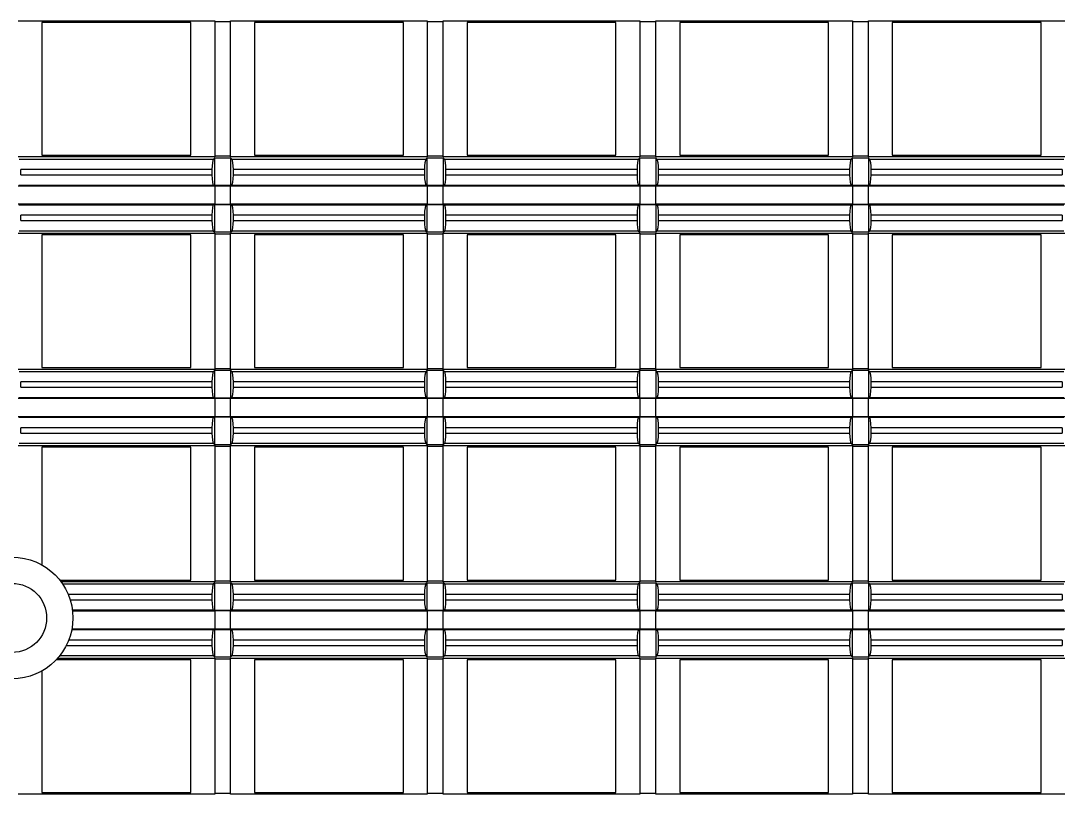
# Model space of a CAD drawing. Header units: inches. Extents: x 0 to 653, y 0 to 346.
# Drawn here: x 92.12 to 111.72, y 280.1 to 294.66 of the extents above; entities that cross this region are included whole.
import ezdxf

# ---------------------------------------------------------------- set-up
doc = ezdxf.new("R2010")
doc.units = ezdxf.units.IN
doc.header["$LTSCALE"] = 35.925693
doc.header["$MEASUREMENT"] = 0
doc.layers.get('0').update_dxf_attribs({"linetype": 'CONTINUOUS'})
doc.layers.add('2', color=7, linetype='CONTINUOUS')
doc.layers.add('71', color=7, linetype='CONTINUOUS')

msp = doc.modelspace()

# ---------------------------------------------------------------- linework, layer by layer
at = {"color": 3, "linetype": 'Continuous'}
msp.add_circle((91.96, 283.418), 0.65, dxfattribs=at)
at = {"layer": '2', "color": 132, "linetype": 'Continuous', "true_color": 0x00cccc}
for p, q in [((92.072, 294.662), (95.772, 294.662)), ((92.522, 294.63), (92.522, 292.131)), ((95.322, 294.63), (92.522, 294.63)), ((95.322, 292.131), (95.322, 294.63)), ((95.772, 294.662), (95.772, 292.099)), ((96.072, 294.644), (95.772, 294.644)), ((96.072, 292.099), (96.072, 294.662)), ((96.072, 294.662), (99.772, 294.662)), ((96.522, 294.63), (96.522, 292.131)), ((99.322, 294.63), (96.522, 294.63)), ((99.322, 292.131), (99.322, 294.63)), ((99.772, 294.662), (99.772, 292.099)), ((100.072, 294.644), (99.772, 294.644)), ((100.072, 292.099), (100.072, 294.662)), ((100.072, 294.662), (103.772, 294.662)), ((100.522, 294.63), (100.522, 292.131)), ((103.322, 294.63), (100.522, 294.63)), ((103.322, 292.131), (103.322, 294.63)), ((103.772, 294.662), (103.772, 292.099)), ((104.072, 294.644), (103.772, 294.644)), ((104.072, 292.099), (104.072, 294.662)), ((104.072, 294.662), (107.772, 294.662)), ((104.522, 294.63), (104.522, 292.131)), ((107.322, 294.63), (104.522, 294.63)), ((107.322, 292.131), (107.322, 294.63)), ((107.772, 294.662), (107.772, 292.099)), ((108.072, 294.644), (107.772, 294.644)), ((108.072, 292.099), (108.072, 294.662)), ((108.072, 294.662), (111.772, 294.662)), ((108.522, 294.63), (108.522, 292.131)), ((111.322, 294.63), (108.522, 294.63)), ((111.322, 292.131), (111.322, 294.63)), ((95.772, 292.099), (92.072, 292.099)), ((92.095, 292.058), (95.749, 292.058)), ((92.522, 292.131), (95.322, 292.131)), ((95.772, 292.082), (95.749, 292.058)), ((95.772, 292.117), (96.072, 292.117)), ((95.772, 291.558), (95.772, 292.082)), ((95.772, 292.082), (96.072, 292.082)), ((99.772, 292.099), (96.072, 292.099)), ((96.072, 292.082), (96.072, 291.558)), ((96.095, 292.058), (96.072, 292.082)), ((96.095, 292.058), (99.748, 292.058)), ((96.522, 292.131), (99.322, 292.131)), ((99.772, 292.082), (99.748, 292.058)), ((99.772, 292.117), (100.072, 292.117)), ((99.772, 291.558), (99.772, 292.082)), ((99.772, 292.082), (100.072, 292.082)), ((103.772, 292.099), (100.072, 292.099)), ((100.072, 292.082), (100.072, 291.558)), ((100.095, 292.058), (100.072, 292.082)), ((100.095, 292.058), (103.748, 292.058)), ((100.522, 292.131), (103.322, 292.131)), ((103.772, 292.082), (103.748, 292.058)), ((103.772, 292.117), (104.072, 292.117)), ((103.772, 291.558), (103.772, 292.082)), ((103.772, 292.082), (104.072, 292.082)), ((107.772, 292.099), (104.072, 292.099)), ((104.072, 292.082), (104.072, 291.558)), ((104.095, 292.058), (104.072, 292.082)), ((104.095, 292.058), (107.748, 292.058)), ((104.522, 292.131), (107.322, 292.131)), ((107.772, 292.082), (107.748, 292.058)), ((107.772, 292.117), (108.072, 292.117)), ((107.772, 291.558), (107.772, 292.082)), ((107.772, 292.082), (108.072, 292.082)), ((111.772, 292.099), (108.072, 292.099)), ((108.072, 292.082), (108.072, 291.558)), ((108.095, 292.058), (108.072, 292.082)), ((108.095, 292.058), (111.748, 292.058)), ((108.522, 292.131), (111.322, 292.131)), ((92.124, 291.762), (92.124, 291.861)), ((95.719, 291.861), (92.124, 291.861)), ((95.719, 291.861), (95.719, 291.762)), ((96.124, 291.762), (96.124, 291.861)), ((99.719, 291.861), (96.124, 291.861)), ((99.719, 291.861), (99.719, 291.762)), ((100.124, 291.762), (100.124, 291.861)), ((103.719, 291.861), (100.124, 291.861)), ((103.719, 291.861), (103.719, 291.762)), ((104.124, 291.762), (104.124, 291.861)), ((107.719, 291.861), (104.124, 291.861)), ((107.719, 291.861), (107.719, 291.762)), ((108.124, 291.762), (108.124, 291.861)), ((111.719, 291.861), (108.124, 291.861)), ((111.719, 291.861), (111.719, 291.762)), ((92.124, 291.762), (95.719, 291.762)), ((96.124, 291.762), (99.719, 291.762)), ((100.124, 291.762), (103.719, 291.762)), ((104.124, 291.762), (107.719, 291.762)), ((108.124, 291.762), (111.719, 291.762)), ((92.072, 291.554), (95.772, 291.554)), ((95.753, 291.562), (92.09, 291.562)), ((95.753, 291.562), (95.772, 291.558)), ((96.072, 291.558), (95.772, 291.558)), ((95.772, 291.554), (95.772, 291.207)), ((96.072, 291.551), (95.772, 291.551)), ((96.072, 291.558), (96.09, 291.562)), ((96.072, 291.207), (96.072, 291.554)), ((96.072, 291.554), (99.772, 291.554)), ((99.753, 291.562), (96.09, 291.562)), ((99.753, 291.562), (99.772, 291.558)), ((100.072, 291.558), (99.772, 291.558)), ((99.772, 291.554), (99.772, 291.207)), ((100.072, 291.551), (99.772, 291.551)), ((100.072, 291.558), (100.09, 291.562)), ((100.072, 291.207), (100.072, 291.554)), ((100.072, 291.554), (103.772, 291.554)), ((103.753, 291.562), (100.09, 291.562)), ((103.753, 291.562), (103.772, 291.558)), ((104.072, 291.558), (103.772, 291.558)), ((103.772, 291.554), (103.772, 291.207)), ((104.072, 291.551), (103.772, 291.551)), ((104.072, 291.558), (104.09, 291.562)), ((104.072, 291.207), (104.072, 291.554)), ((104.072, 291.554), (107.772, 291.554)), ((107.753, 291.562), (104.09, 291.562)), ((107.753, 291.562), (107.772, 291.558)), ((108.072, 291.558), (107.772, 291.558)), ((107.772, 291.554), (107.772, 291.207)), ((108.072, 291.551), (107.772, 291.551)), ((108.072, 291.558), (108.09, 291.562)), ((108.072, 291.207), (108.072, 291.554)), ((108.072, 291.554), (111.772, 291.554)), ((111.753, 291.562), (108.09, 291.562)), ((95.772, 291.207), (92.072, 291.207)), ((92.09, 291.199), (95.753, 291.199)), ((95.772, 291.203), (95.753, 291.199)), ((95.772, 291.21), (96.072, 291.21)), ((95.772, 290.679), (95.772, 291.203)), ((95.772, 291.203), (96.072, 291.203)), ((99.772, 291.207), (96.072, 291.207)), ((96.072, 291.203), (96.072, 290.679)), ((96.09, 291.199), (96.072, 291.203)), ((96.09, 291.199), (99.753, 291.199)), ((99.772, 291.203), (99.753, 291.199)), ((99.772, 291.21), (100.072, 291.21)), ((99.772, 290.679), (99.772, 291.203)), ((99.772, 291.203), (100.072, 291.203)), ((103.772, 291.207), (100.072, 291.207)), ((100.072, 291.203), (100.072, 290.679)), ((100.09, 291.199), (100.072, 291.203)), ((100.09, 291.199), (103.753, 291.199)), ((103.772, 291.203), (103.753, 291.199)), ((103.772, 291.21), (104.072, 291.21)), ((103.772, 290.679), (103.772, 291.203)), ((103.772, 291.203), (104.072, 291.203)), ((107.772, 291.207), (104.072, 291.207)), ((104.072, 291.203), (104.072, 290.679)), ((104.09, 291.199), (104.072, 291.203)), ((104.09, 291.199), (107.753, 291.199)), ((107.772, 291.203), (107.753, 291.199)), ((107.772, 291.21), (108.072, 291.21)), ((107.772, 290.679), (107.772, 291.203)), ((107.772, 291.203), (108.072, 291.203)), ((111.772, 291.207), (108.072, 291.207)), ((108.072, 291.203), (108.072, 290.679)), ((108.09, 291.199), (108.072, 291.203)), ((108.09, 291.199), (111.753, 291.199)), ((92.124, 290.9), (92.124, 291)), ((95.719, 291), (92.124, 291)), ((95.719, 291), (95.719, 290.9)), ((96.124, 290.9), (96.124, 291)), ((99.719, 291), (96.124, 291)), ((99.719, 291), (99.719, 290.9)), ((100.124, 290.9), (100.124, 291)), ((103.719, 291), (100.124, 291)), ((103.719, 291), (103.719, 290.9)), ((104.124, 290.9), (104.124, 291)), ((107.719, 291), (104.124, 291)), ((107.719, 291), (107.719, 290.9)), ((108.124, 290.9), (108.124, 291)), ((111.719, 291), (108.124, 291)), ((111.719, 291), (111.719, 290.9)), ((92.124, 290.9), (95.719, 290.9)), ((96.124, 290.9), (99.719, 290.9)), ((100.124, 290.9), (103.719, 290.9)), ((104.124, 290.9), (107.719, 290.9)), ((108.124, 290.9), (111.719, 290.9)), ((92.072, 290.662), (95.772, 290.662)), ((95.749, 290.703), (92.095, 290.703)), ((92.522, 290.631), (92.522, 288.131)), ((95.322, 290.631), (92.522, 290.631)), ((95.322, 288.131), (95.322, 290.631)), ((95.749, 290.703), (95.772, 290.679)), ((96.072, 290.679), (95.772, 290.679)), ((95.772, 290.662), (95.772, 288.099)), ((96.072, 290.644), (95.772, 290.644)), ((96.072, 290.679), (96.095, 290.703)), ((96.072, 288.099), (96.072, 290.662)), ((96.072, 290.662), (99.772, 290.662)), ((99.748, 290.703), (96.095, 290.703)), ((96.522, 290.631), (96.522, 288.131)), ((99.322, 290.631), (96.522, 290.631)), ((99.322, 288.131), (99.322, 290.631)), ((99.748, 290.703), (99.772, 290.679)), ((100.072, 290.679), (99.772, 290.679)), ((99.772, 290.662), (99.772, 288.099)), ((100.072, 290.644), (99.772, 290.644)), ((100.072, 290.679), (100.095, 290.703)), ((100.072, 288.099), (100.072, 290.662)), ((100.072, 290.662), (103.772, 290.662)), ((103.748, 290.703), (100.095, 290.703)), ((100.522, 290.631), (100.522, 288.131)), ((103.322, 290.631), (100.522, 290.631)), ((103.322, 288.131), (103.322, 290.631)), ((103.748, 290.703), (103.772, 290.679)), ((104.072, 290.679), (103.772, 290.679)), ((103.772, 290.662), (103.772, 288.099)), ((104.072, 290.644), (103.772, 290.644)), ((104.072, 290.679), (104.095, 290.703)), ((104.072, 288.099), (104.072, 290.662)), ((104.072, 290.662), (107.772, 290.662)), ((107.748, 290.703), (104.095, 290.703)), ((104.522, 290.631), (104.522, 288.131)), ((107.322, 290.631), (104.522, 290.631)), ((107.322, 288.131), (107.322, 290.631)), ((107.748, 290.703), (107.772, 290.679)), ((108.072, 290.679), (107.772, 290.679)), ((107.772, 290.662), (107.772, 288.099)), ((108.072, 290.644), (107.772, 290.644)), ((108.072, 290.679), (108.095, 290.703)), ((108.072, 288.099), (108.072, 290.662)), ((108.072, 290.662), (111.772, 290.662)), ((111.748, 290.703), (108.095, 290.703)), ((108.522, 290.631), (108.522, 288.131)), ((111.322, 290.631), (108.522, 290.631)), ((111.322, 288.131), (111.322, 290.631)), ((95.772, 288.099), (92.072, 288.099)), ((92.095, 288.058), (95.749, 288.058)), ((92.522, 288.131), (95.322, 288.131)), ((95.772, 288.082), (95.749, 288.058)), ((95.772, 288.117), (96.072, 288.117)), ((95.772, 287.558), (95.772, 288.082)), ((95.772, 288.082), (96.072, 288.082)), ((99.772, 288.099), (96.072, 288.099)), ((96.072, 288.082), (96.072, 287.558)), ((96.095, 288.058), (96.072, 288.082)), ((96.095, 288.058), (99.748, 288.058)), ((96.522, 288.131), (99.322, 288.131)), ((99.772, 288.082), (99.748, 288.058)), ((99.772, 288.117), (100.072, 288.117)), ((99.772, 287.558), (99.772, 288.082)), ((99.772, 288.082), (100.072, 288.082)), ((103.772, 288.099), (100.072, 288.099)), ((100.072, 288.082), (100.072, 287.558)), ((100.095, 288.058), (100.072, 288.082)), ((100.095, 288.058), (103.748, 288.058)), ((100.522, 288.131), (103.322, 288.131)), ((103.772, 288.082), (103.748, 288.058)), ((103.772, 288.117), (104.072, 288.117)), ((103.772, 287.558), (103.772, 288.082)), ((103.772, 288.082), (104.072, 288.082)), ((107.772, 288.099), (104.072, 288.099)), ((104.072, 288.082), (104.072, 287.558)), ((104.095, 288.058), (104.072, 288.082)), ((104.095, 288.058), (107.748, 288.058)), ((104.522, 288.131), (107.322, 288.131)), ((107.772, 288.082), (107.748, 288.058)), ((107.772, 288.117), (108.072, 288.117)), ((107.772, 287.558), (107.772, 288.082)), ((107.772, 288.082), (108.072, 288.082)), ((111.772, 288.099), (108.072, 288.099)), ((108.072, 288.082), (108.072, 287.558)), ((108.095, 288.058), (108.072, 288.082)), ((108.095, 288.058), (111.748, 288.058)), ((108.522, 288.131), (111.322, 288.131)), ((92.124, 287.762), (92.124, 287.861)), ((95.719, 287.861), (92.124, 287.861)), ((95.719, 287.861), (95.719, 287.762)), ((96.124, 287.762), (96.124, 287.861)), ((99.719, 287.861), (96.124, 287.861)), ((99.719, 287.861), (99.719, 287.762)), ((100.124, 287.762), (100.124, 287.861)), ((103.719, 287.861), (100.124, 287.861)), ((103.719, 287.861), (103.719, 287.762)), ((104.124, 287.762), (104.124, 287.861)), ((107.719, 287.861), (104.124, 287.861)), ((107.719, 287.861), (107.719, 287.762)), ((108.124, 287.762), (108.124, 287.861)), ((111.719, 287.861), (108.124, 287.861)), ((111.719, 287.861), (111.719, 287.762)), ((92.124, 287.762), (95.719, 287.762)), ((96.124, 287.762), (99.719, 287.762)), ((100.124, 287.762), (103.719, 287.762)), ((104.124, 287.762), (107.719, 287.762)), ((108.124, 287.762), (111.719, 287.762)), ((92.072, 287.555), (95.772, 287.555)), ((95.753, 287.562), (92.09, 287.562)), ((95.753, 287.562), (95.772, 287.558)), ((96.072, 287.558), (95.772, 287.558)), ((95.772, 287.555), (95.772, 287.207)), ((96.072, 287.551), (95.772, 287.551)), ((96.072, 287.558), (96.09, 287.562)), ((96.072, 287.207), (96.072, 287.555)), ((96.072, 287.555), (99.772, 287.555)), ((99.753, 287.562), (96.09, 287.562)), ((99.753, 287.562), (99.772, 287.558)), ((100.072, 287.558), (99.772, 287.558)), ((99.772, 287.555), (99.772, 287.207)), ((100.072, 287.551), (99.772, 287.551)), ((100.072, 287.558), (100.09, 287.562)), ((100.072, 287.207), (100.072, 287.555)), ((100.072, 287.555), (103.772, 287.555)), ((103.753, 287.562), (100.09, 287.562)), ((103.753, 287.562), (103.772, 287.558)), ((104.072, 287.558), (103.772, 287.558)), ((103.772, 287.555), (103.772, 287.207)), ((104.072, 287.551), (103.772, 287.551)), ((104.072, 287.558), (104.09, 287.562)), ((104.072, 287.207), (104.072, 287.555)), ((104.072, 287.555), (107.772, 287.555)), ((107.753, 287.562), (104.09, 287.562)), ((107.753, 287.562), (107.772, 287.558)), ((108.072, 287.558), (107.772, 287.558)), ((107.772, 287.555), (107.772, 287.207)), ((108.072, 287.551), (107.772, 287.551)), ((108.072, 287.558), (108.09, 287.562)), ((108.072, 287.207), (108.072, 287.555)), ((108.072, 287.555), (111.772, 287.555)), ((111.753, 287.562), (108.09, 287.562)), ((95.772, 287.207), (92.072, 287.207)), ((92.09, 287.199), (95.753, 287.199)), ((95.772, 287.203), (95.753, 287.199)), ((95.772, 287.21), (96.072, 287.21)), ((95.772, 286.68), (95.772, 287.203)), ((95.772, 287.203), (96.072, 287.203)), ((99.772, 287.207), (96.072, 287.207)), ((96.072, 287.203), (96.072, 286.68)), ((96.09, 287.199), (96.072, 287.203)), ((96.09, 287.199), (99.753, 287.199)), ((99.772, 287.203), (99.753, 287.199)), ((99.772, 287.21), (100.072, 287.21)), ((99.772, 286.68), (99.772, 287.203)), ((99.772, 287.203), (100.072, 287.203)), ((103.772, 287.207), (100.072, 287.207)), ((100.072, 287.203), (100.072, 286.68)), ((100.09, 287.199), (100.072, 287.203)), ((100.09, 287.199), (103.753, 287.199)), ((103.772, 287.203), (103.753, 287.199)), ((103.772, 287.21), (104.072, 287.21)), ((103.772, 286.68), (103.772, 287.203)), ((103.772, 287.203), (104.072, 287.203)), ((107.772, 287.207), (104.072, 287.207)), ((104.072, 287.203), (104.072, 286.68)), ((104.09, 287.199), (104.072, 287.203)), ((104.09, 287.199), (107.753, 287.199)), ((107.772, 287.203), (107.753, 287.199)), ((107.772, 287.21), (108.072, 287.21)), ((107.772, 286.68), (107.772, 287.203)), ((107.772, 287.203), (108.072, 287.203)), ((111.772, 287.207), (108.072, 287.207)), ((108.072, 287.203), (108.072, 286.68)), ((108.09, 287.199), (108.072, 287.203)), ((108.09, 287.199), (111.753, 287.199)), ((92.124, 286.9), (92.124, 287)), ((95.719, 287), (92.124, 287)), ((92.124, 286.9), (95.719, 286.9)), ((95.719, 287), (95.719, 286.9)), ((96.124, 286.9), (96.124, 287)), ((99.719, 287), (96.124, 287)), ((96.124, 286.9), (99.719, 286.9)), ((99.719, 287), (99.719, 286.9)), ((100.124, 286.9), (100.124, 287)), ((103.719, 287), (100.124, 287)), ((100.124, 286.9), (103.719, 286.9)), ((103.719, 287), (103.719, 286.9)), ((104.124, 286.9), (104.124, 287)), ((107.719, 287), (104.124, 287)), ((104.124, 286.9), (107.719, 286.9)), ((107.719, 287), (107.719, 286.9)), ((108.124, 286.9), (108.124, 287)), ((111.719, 287), (108.124, 287)), ((108.124, 286.9), (111.719, 286.9)), ((111.719, 287), (111.719, 286.9)), ((95.749, 286.703), (92.095, 286.703)), ((95.749, 286.703), (95.772, 286.68)), ((96.072, 286.68), (95.772, 286.68)), ((96.072, 286.68), (96.095, 286.703)), ((99.748, 286.703), (96.095, 286.703)), ((99.748, 286.703), (99.772, 286.68)), ((100.072, 286.68), (99.772, 286.68)), ((100.072, 286.68), (100.095, 286.703)), ((103.748, 286.703), (100.095, 286.703)), ((103.748, 286.703), (103.772, 286.68)), ((104.072, 286.68), (103.772, 286.68)), ((104.072, 286.68), (104.095, 286.703)), ((107.748, 286.703), (104.095, 286.703)), ((107.748, 286.703), (107.772, 286.68)), ((108.072, 286.68), (107.772, 286.68)), ((108.072, 286.68), (108.095, 286.703)), ((111.748, 286.703), (108.095, 286.703)), ((92.072, 286.662), (95.772, 286.662)), ((92.522, 286.631), (92.522, 284.416)), ((95.322, 286.631), (92.522, 286.631)), ((95.322, 284.131), (95.322, 286.631)), ((95.772, 286.662), (95.772, 284.099)), ((96.072, 286.644), (95.772, 286.644)), ((96.072, 284.099), (96.072, 286.662)), ((96.072, 286.662), (99.772, 286.662)), ((96.522, 286.631), (96.522, 284.131)), ((99.322, 286.631), (96.522, 286.631)), ((99.322, 284.131), (99.322, 286.631)), ((99.772, 286.662), (99.772, 284.099)), ((100.072, 286.644), (99.772, 286.644)), ((100.072, 284.099), (100.072, 286.662)), ((100.072, 286.662), (103.772, 286.662)), ((100.522, 286.631), (100.522, 284.131)), ((103.322, 286.631), (100.522, 286.631)), ((103.322, 284.131), (103.322, 286.631)), ((103.772, 286.662), (103.772, 284.099)), ((104.072, 286.644), (103.772, 286.644)), ((104.072, 284.099), (104.072, 286.662)), ((104.072, 286.662), (107.772, 286.662)), ((104.522, 286.631), (104.522, 284.131)), ((107.322, 286.631), (104.522, 286.631)), ((107.322, 284.131), (107.322, 286.631)), ((107.772, 286.662), (107.772, 284.099)), ((108.072, 286.644), (107.772, 286.644)), ((108.072, 284.099), (108.072, 286.662)), ((108.072, 286.662), (111.772, 286.662)), ((108.522, 286.631), (108.522, 284.131)), ((111.322, 286.631), (108.522, 286.631)), ((111.322, 284.131), (111.322, 286.631)), ((92.857, 284.131), (95.322, 284.131)), ((96.522, 284.131), (99.322, 284.131)), ((100.522, 284.131), (103.322, 284.131)), ((104.522, 284.131), (107.322, 284.131)), ((108.522, 284.131), (111.322, 284.131)), ((95.772, 284.099), (92.881, 284.099)), ((92.91, 284.058), (95.749, 284.058)), ((95.772, 284.082), (95.749, 284.058)), ((95.772, 284.117), (96.072, 284.117)), ((95.772, 283.558), (95.772, 284.082)), ((95.772, 284.082), (96.072, 284.082)), ((99.772, 284.099), (96.072, 284.099)), ((96.072, 284.082), (96.072, 283.558)), ((96.095, 284.058), (96.072, 284.082)), ((96.095, 284.058), (99.748, 284.058)), ((99.772, 284.082), (99.748, 284.058)), ((99.772, 284.117), (100.072, 284.117)), ((99.772, 283.558), (99.772, 284.082)), ((99.772, 284.082), (100.072, 284.082)), ((103.772, 284.099), (100.072, 284.099)), ((100.072, 284.082), (100.072, 283.558)), ((100.095, 284.058), (100.072, 284.082)), ((100.095, 284.058), (103.748, 284.058)), ((103.772, 284.082), (103.748, 284.058)), ((103.772, 284.117), (104.072, 284.117)), ((103.772, 283.558), (103.772, 284.082)), ((103.772, 284.082), (104.072, 284.082)), ((107.772, 284.099), (104.072, 284.099)), ((104.072, 284.082), (104.072, 283.558)), ((104.095, 284.058), (104.072, 284.082)), ((104.095, 284.058), (107.748, 284.058)), ((107.772, 284.082), (107.748, 284.058)), ((107.772, 284.117), (108.072, 284.117)), ((107.772, 283.558), (107.772, 284.082)), ((107.772, 284.082), (108.072, 284.082)), ((111.772, 284.099), (108.072, 284.099)), ((108.072, 284.082), (108.072, 283.558)), ((108.095, 284.058), (108.072, 284.082)), ((108.095, 284.058), (111.748, 284.058)), ((95.719, 283.861), (93.016, 283.861)), ((93.053, 283.762), (95.719, 283.762)), ((95.719, 283.861), (95.719, 283.762)), ((96.124, 283.762), (96.124, 283.861)), ((99.719, 283.861), (96.124, 283.861)), ((96.124, 283.762), (99.719, 283.762)), ((99.719, 283.861), (99.719, 283.762)), ((100.124, 283.762), (100.124, 283.861)), ((103.719, 283.861), (100.124, 283.861)), ((100.124, 283.762), (103.719, 283.762)), ((103.719, 283.861), (103.719, 283.762)), ((104.124, 283.762), (104.124, 283.861)), ((107.719, 283.861), (104.124, 283.861)), ((104.124, 283.762), (107.719, 283.762)), ((107.719, 283.861), (107.719, 283.762)), ((108.124, 283.762), (108.124, 283.861)), ((111.719, 283.861), (108.124, 283.861)), ((108.124, 283.762), (111.719, 283.762)), ((111.719, 283.861), (111.719, 283.762)), ((95.753, 283.562), (93.096, 283.562)), ((93.097, 283.555), (95.772, 283.555)), ((95.753, 283.562), (95.772, 283.558)), ((96.072, 283.558), (95.772, 283.558)), ((95.772, 283.555), (95.772, 283.207)), ((96.072, 283.551), (95.772, 283.551)), ((96.072, 283.558), (96.09, 283.562)), ((96.072, 283.207), (96.072, 283.555)), ((96.072, 283.555), (99.772, 283.555)), ((99.753, 283.562), (96.09, 283.562)), ((99.753, 283.562), (99.772, 283.558)), ((100.072, 283.558), (99.772, 283.558)), ((99.772, 283.555), (99.772, 283.207)), ((100.072, 283.551), (99.772, 283.551)), ((100.072, 283.558), (100.09, 283.562)), ((100.072, 283.207), (100.072, 283.555)), ((100.072, 283.555), (103.772, 283.555)), ((103.753, 283.562), (100.09, 283.562)), ((103.753, 283.562), (103.772, 283.558)), ((104.072, 283.558), (103.772, 283.558)), ((103.772, 283.555), (103.772, 283.207)), ((104.072, 283.551), (103.772, 283.551)), ((104.072, 283.558), (104.09, 283.562)), ((104.072, 283.207), (104.072, 283.555)), ((104.072, 283.555), (107.772, 283.555)), ((107.753, 283.562), (104.09, 283.562)), ((107.753, 283.562), (107.772, 283.558)), ((108.072, 283.558), (107.772, 283.558)), ((107.772, 283.555), (107.772, 283.207)), ((108.072, 283.551), (107.772, 283.551)), ((108.072, 283.558), (108.09, 283.562)), ((108.072, 283.207), (108.072, 283.555)), ((108.072, 283.555), (111.772, 283.555)), ((111.753, 283.562), (108.09, 283.562)), ((93.084, 283.2), (95.753, 283.2)), ((95.772, 283.207), (93.085, 283.207)), ((95.772, 283.203), (95.753, 283.2)), ((95.772, 283.21), (96.072, 283.21)), ((95.772, 282.68), (95.772, 283.203)), ((95.772, 283.203), (96.072, 283.203)), ((99.772, 283.207), (96.072, 283.207)), ((96.072, 283.203), (96.072, 282.68)), ((96.09, 283.2), (96.072, 283.203)), ((96.09, 283.2), (99.753, 283.2)), ((99.772, 283.203), (99.753, 283.2)), ((99.772, 283.21), (100.072, 283.21)), ((99.772, 282.68), (99.772, 283.203)), ((99.772, 283.203), (100.072, 283.203)), ((103.772, 283.207), (100.072, 283.207)), ((100.072, 283.203), (100.072, 282.68)), ((100.09, 283.2), (100.072, 283.203)), ((100.09, 283.2), (103.753, 283.2)), ((103.772, 283.203), (103.753, 283.2)), ((103.772, 283.21), (104.072, 283.21)), ((103.772, 282.68), (103.772, 283.203)), ((103.772, 283.203), (104.072, 283.203)), ((107.772, 283.207), (104.072, 283.207)), ((104.072, 283.203), (104.072, 282.68)), ((104.09, 283.2), (104.072, 283.203)), ((104.09, 283.2), (107.753, 283.2)), ((107.772, 283.203), (107.753, 283.2)), ((107.772, 283.21), (108.072, 283.21)), ((107.772, 282.68), (107.772, 283.203)), ((107.772, 283.203), (108.072, 283.203)), ((111.772, 283.207), (108.072, 283.207)), ((108.072, 283.203), (108.072, 282.68)), ((108.09, 283.2), (108.072, 283.203)), ((108.09, 283.2), (111.753, 283.2)), ((95.719, 283), (93.026, 283)), ((95.719, 283), (95.719, 282.9)), ((96.124, 282.9), (96.124, 283)), ((99.719, 283), (96.124, 283)), ((99.719, 283), (99.719, 282.9)), ((100.124, 282.9), (100.124, 283)), ((103.719, 283), (100.124, 283)), ((103.719, 283), (103.719, 282.9)), ((104.124, 282.9), (104.124, 283)), ((107.719, 283), (104.124, 283)), ((107.719, 283), (107.719, 282.9)), ((108.124, 282.9), (108.124, 283)), ((111.719, 283), (108.124, 283)), ((111.719, 283), (111.719, 282.9)), ((92.981, 282.9), (95.719, 282.9)), ((96.124, 282.9), (99.719, 282.9)), ((100.124, 282.9), (103.719, 282.9)), ((104.124, 282.9), (107.719, 282.9)), ((108.124, 282.9), (111.719, 282.9)), ((95.322, 282.631), (92.791, 282.631)), ((92.82, 282.662), (95.772, 282.662)), ((95.749, 282.703), (92.854, 282.703)), ((95.322, 280.131), (95.322, 282.631)), ((95.749, 282.703), (95.772, 282.68)), ((96.072, 282.68), (95.772, 282.68)), ((95.772, 282.662), (95.772, 280.099)), ((96.072, 282.644), (95.772, 282.644)), ((96.072, 282.68), (96.095, 282.703)), ((96.072, 280.099), (96.072, 282.662)), ((96.072, 282.662), (99.772, 282.662)), ((99.748, 282.703), (96.095, 282.703)), ((96.522, 282.631), (96.522, 280.131)), ((99.322, 282.631), (96.522, 282.631)), ((99.322, 280.131), (99.322, 282.631)), ((99.748, 282.703), (99.772, 282.68)), ((100.072, 282.68), (99.772, 282.68)), ((99.772, 282.662), (99.772, 280.099)), ((100.072, 282.644), (99.772, 282.644)), ((100.072, 282.68), (100.095, 282.703)), ((100.072, 280.099), (100.072, 282.662)), ((100.072, 282.662), (103.772, 282.662)), ((103.748, 282.703), (100.095, 282.703)), ((100.522, 282.631), (100.522, 280.131)), ((103.322, 282.631), (100.522, 282.631)), ((103.322, 280.131), (103.322, 282.631)), ((103.748, 282.703), (103.772, 282.68)), ((104.072, 282.68), (103.772, 282.68)), ((103.772, 282.662), (103.772, 280.099)), ((104.072, 282.644), (103.772, 282.644)), ((104.072, 282.68), (104.095, 282.703)), ((104.072, 280.099), (104.072, 282.662)), ((104.072, 282.662), (107.772, 282.662)), ((107.748, 282.703), (104.095, 282.703)), ((104.522, 282.631), (104.522, 280.131)), ((107.322, 282.631), (104.522, 282.631)), ((107.322, 280.131), (107.322, 282.631)), ((107.748, 282.703), (107.772, 282.68)), ((108.072, 282.68), (107.772, 282.68)), ((107.772, 282.662), (107.772, 280.099)), ((108.072, 282.644), (107.772, 282.644)), ((108.072, 282.68), (108.095, 282.703)), ((108.072, 280.099), (108.072, 282.662)), ((108.072, 282.662), (111.772, 282.662)), ((111.748, 282.703), (108.095, 282.703)), ((108.522, 282.631), (108.522, 280.131)), ((111.322, 282.631), (108.522, 282.631)), ((111.322, 280.131), (111.322, 282.631)), ((92.522, 282.421), (92.522, 280.131)), ((95.772, 280.099), (92.072, 280.099)), ((92.522, 280.131), (95.322, 280.131)), ((95.772, 280.117), (96.072, 280.117)), ((99.772, 280.099), (96.072, 280.099)), ((96.522, 280.131), (99.322, 280.131)), ((99.772, 280.117), (100.072, 280.117)), ((103.772, 280.099), (100.072, 280.099)), ((100.522, 280.131), (103.322, 280.131)), ((103.772, 280.117), (104.072, 280.117)), ((107.772, 280.099), (104.072, 280.099)), ((104.522, 280.131), (107.322, 280.131)), ((107.772, 280.117), (108.072, 280.117)), ((111.772, 280.099), (108.072, 280.099)), ((108.522, 280.131), (111.322, 280.131))]:
    msp.add_line(p, q, dxfattribs=at)
for centre, start_param, end_param in [((95.755, 291.861), 0.174533, 1.570796), ((96.089, 291.861), -1.570796, -0.174533), ((99.755, 291.861), 0.174533, 1.570796), ((100.089, 291.861), -1.570796, -0.174533), ((103.755, 291.861), 0.174533, 1.570796), ((104.089, 291.861), -1.570796, -0.174533), ((107.754, 291.861), 0.174533, 1.570796), ((108.089, 291.861), -1.570796, -0.174533), ((95.755, 291.762), 1.570796, 3.106686), ((96.089, 291.762), -3.106686, -1.570796), ((99.755, 291.762), 1.570796, 3.106686), ((100.089, 291.762), -3.106686, -1.570796), ((103.755, 291.762), -4.712389, -3.176499), ((104.089, 291.762), -3.106686, -1.570796), ((107.754, 291.762), -4.712389, -3.176499), ((108.089, 291.762), -3.106686, -1.570796), ((95.755, 291), 0.034907, 1.570796), ((96.089, 291), -1.570796, -0.034907), ((99.755, 291), 0.034907, 1.570796), ((100.089, 291), -1.570796, -0.034907), ((103.755, 291), 0.034907, 1.570796), ((104.089, 291), -1.570796, -0.034907), ((107.754, 291), 0.034907, 1.570796), ((108.089, 291), -1.570796, -0.034907), ((95.755, 290.9), 1.570796, 2.96706), ((96.089, 290.9), -2.96706, -1.570796), ((99.755, 290.9), 1.570796, 2.96706), ((100.089, 290.9), -2.96706, -1.570796), ((103.755, 290.9), -4.712389, -3.316126), ((104.089, 290.9), -2.96706, -1.570796), ((107.754, 290.9), -4.712389, -3.316126), ((108.089, 290.9), -2.96706, -1.570796), ((95.755, 287.861), 0.174533, 1.570796), ((96.089, 287.861), -1.570796, -0.174533), ((99.755, 287.861), 0.174533, 1.570796), ((100.089, 287.861), -1.570796, -0.174533), ((103.755, 287.861), 0.174533, 1.570796), ((104.089, 287.861), -1.570796, -0.174533), ((107.754, 287.861), 0.174533, 1.570796), ((108.089, 287.861), -1.570796, -0.174533), ((95.755, 287.762), 1.570796, 3.106686), ((96.089, 287.762), -3.106686, -1.570796), ((99.755, 287.762), 1.570796, 3.106686), ((100.089, 287.762), -3.106686, -1.570796), ((103.755, 287.762), -4.712389, -3.176499), ((104.089, 287.762), -3.106686, -1.570796), ((107.754, 287.762), -4.712389, -3.176499), ((108.089, 287.762), -3.106686, -1.570796), ((95.755, 287), 0.034907, 1.570796), ((96.089, 287), -1.570796, -0.034907), ((99.755, 287), 0.034907, 1.570796), ((100.089, 287), -1.570796, -0.034907), ((103.755, 287), 0.034907, 1.570796), ((104.089, 287), -1.570796, -0.034907), ((107.754, 287), 0.034907, 1.570796), ((108.089, 287), -1.570796, -0.034907), ((95.755, 286.9), -4.712389, -3.316126), ((96.089, 286.9), -2.96706, -1.570796), ((99.755, 286.9), -4.712389, -3.316126), ((100.089, 286.9), -2.96706, -1.570796), ((103.755, 286.9), -4.712389, -3.316126), ((104.089, 286.9), -2.96706, -1.570796), ((107.754, 286.9), -4.712389, -3.316126), ((108.089, 286.9), -2.96706, -1.570796), ((95.755, 283.861), 0.174533, 1.570796), ((96.089, 283.861), -1.570796, -0.174533), ((99.755, 283.861), 0.174533, 1.570796), ((100.089, 283.861), -1.570796, -0.174533), ((103.755, 283.861), 0.174533, 1.570796), ((104.089, 283.861), -1.570796, -0.174533), ((107.754, 283.861), 0.174533, 1.570796), ((108.089, 283.861), -1.570796, -0.174533), ((95.755, 283.762), -4.712389, -3.176499), ((96.089, 283.762), -3.106686, -1.570796), ((99.755, 283.762), 1.570796, 3.106686), ((100.089, 283.762), -3.106686, -1.570796), ((103.755, 283.762), 1.570796, 3.106686), ((104.089, 283.762), -3.106686, -1.570796), ((107.754, 283.762), -4.712389, -3.176499), ((108.089, 283.762), -3.106686, -1.570796), ((95.755, 283), 0.034907, 1.570796), ((96.089, 283), -1.570796, -0.034907), ((99.755, 283), 0.034907, 1.570796), ((100.089, 283), -1.570796, -0.034907), ((103.755, 283), 0.034907, 1.570796), ((104.089, 283), -1.570796, -0.034907), ((107.754, 283), 0.034907, 1.570796), ((108.089, 283), -1.570796, -0.034907), ((95.755, 282.9), -4.712389, -3.316126), ((96.089, 282.9), -2.96706, -1.570796), ((99.755, 282.9), -4.712389, -3.316126), ((100.089, 282.9), -2.96706, -1.570796), ((103.755, 282.9), -4.712389, -3.316126), ((104.089, 282.9), -2.96706, -1.570796), ((107.754, 282.9), -4.712389, -3.316126), ((108.089, 282.9), -2.96706, -1.570796)]:
    msp.add_ellipse(centre, major_axis=(0, 0.2), ratio=0.176327, start_param=start_param, end_param=end_param, dxfattribs=at)
at = {"layer": '71', "color": 3, "linetype": 'Continuous'}
msp.add_circle((91.96, 283.418), 1.145, dxfattribs=at)

doc.saveas('drawing.dxf')
